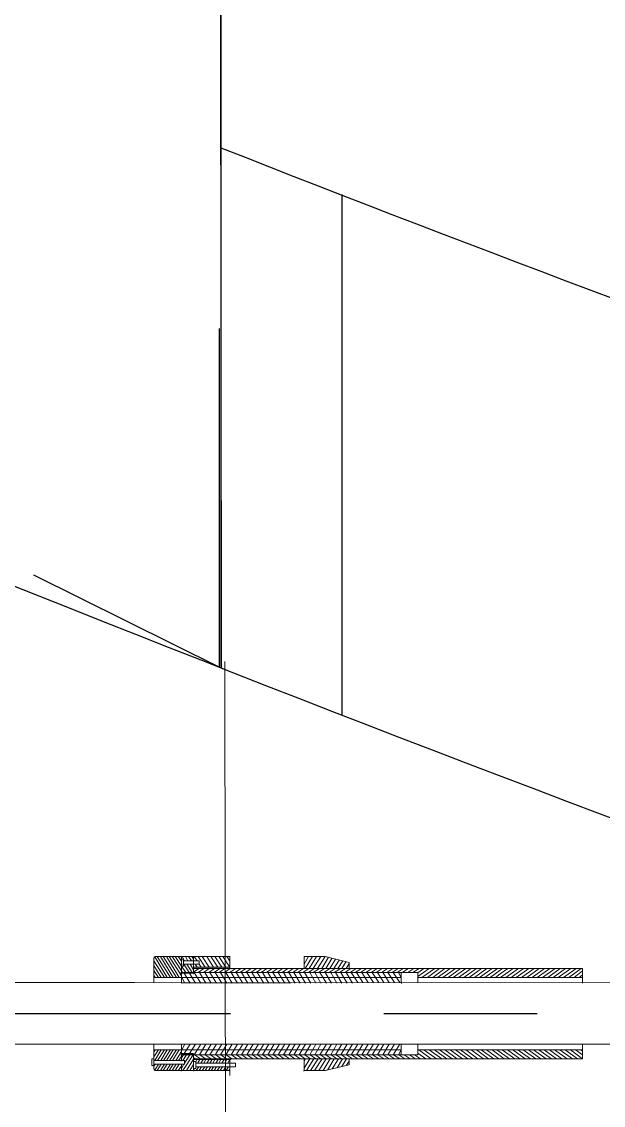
# Model space of a CAD drawing. Header units: inches. Extents: x 11 to 128, y 20 to 108.
# Drawn here: x 22.813 to 23.88, y 82.035 to 84.025 of the extents above; entities that cross this region are included whole.
import ezdxf

# ---------------------------------------------------------------- set-up
doc = ezdxf.new("R2010")
doc.units = ezdxf.units.IN
doc.header["$MEASUREMENT"] = 0
doc.linetypes.add('CENTER', pattern=[2, 1.25, -0.25, 0.25, -0.25])
doc.linetypes.add('DASHEDX2', pattern=[1.5, 1, -0.5])
for name, color, linetype in [('1', 255, 'Continuous'), ('bulkhead', 1, 'Continuous'), ('Floor', 3, 'Continuous'), ('PDF10_Geometry', 7, 'Continuous'), ('PDF10_Solid Fills', 7, 'Continuous'), ('wl 2', 3, 'Continuous')]:
    doc.layers.add(name, color=color, linetype=linetype)

# ---------------------------------------------------------------- blocks, each defined once
blk = doc.blocks.new('hhh')
at = {"linetype": 'CENTER'}
blk.add_line((217.3026, -17.1344), (224.1107, -17.1344), dxfattribs=at)
at = {"layer": 'PDF10_Geometry', "lineweight": 5}
for points in [[(218.4276, -17.0443), (218.4276, -17.0752), (218.4723, -17.0752), (218.4723, -17.041), (218.4296, -17.041), (218.4296, -17.0416), (218.4289, -17.0416), (218.4282, -17.0416), (218.4282, -17.0423), (218.4282, -17.0429), (218.4282, -17.0436), (218.4276, -17.0436)], [(218.4723, -17.041), (218.4723, -17.0456), (218.4756, -17.0456), (218.4756, -17.0482), (218.4921, -17.0482), (218.4921, -17.041)], [(218.4921, -17.041), (218.4921, -17.0482), (218.5013, -17.0482), (218.5013, -17.0535), (218.4921, -17.0535), (218.4921, -17.0587), (218.5513, -17.0587), (218.5513, -17.041)], [(218.4723, -17.0568), (218.4723, -17.0673), (218.4921, -17.0673), (218.4921, -17.0535), (218.4756, -17.0535), (218.4756, -17.0568)], [(218.4921, -17.0587), (218.4921, -17.0607), (218.5513, -17.0607), (218.5513, -17.0587)], [(218.4723, -17.0844), (218.831, -17.0837), (218.831, -17.0673), (218.4921, -17.0673), (218.4921, -17.0686), (218.4723, -17.0686)], [(218.4723, -17.2167), (218.4723, -17.2272), (218.4921, -17.2272), (218.4921, -17.2015), (218.4723, -17.2015), (218.4723, -17.2107), (218.4776, -17.2107), (218.4776, -17.2167)], [(218.4921, -17.2081), (218.4921, -17.2094), (218.5513, -17.2094), (218.5513, -17.2081)], [(218.6724, -17.2081), (218.6724, -17.2272), (218.7066, -17.2272), (218.7461, -17.218), (218.7461, -17.2081)]]:
    blk.add_lwpolyline(points, close=True, dxfattribs=at)
at = {"layer": 'PDF10_Geometry', "lineweight": 0}
for points in [[(218.4282, -17.0443), (218.4276, -17.0443), (218.4282, -17.0443)], [(218.4282, -17.0443), (218.4276, -17.0443), (218.4282, -17.0443)], [(218.4302, -17.041), (218.4296, -17.041), (218.4302, -17.041)], [(218.4723, -17.041), (218.4717, -17.041), (218.4723, -17.041)], [(218.4723, -17.0416), (218.4717, -17.0416), (218.4723, -17.0416)], [(218.4723, -17.0456), (218.4717, -17.0456), (218.4723, -17.0456)], [(218.4723, -17.0456), (218.4717, -17.0456), (218.4723, -17.0456)], [(218.4756, -17.0456), (218.475, -17.0456), (218.4756, -17.0456)], [(218.4756, -17.0456), (218.475, -17.0456), (218.4756, -17.0456)], [(218.4756, -17.0482), (218.475, -17.0482), (218.4756, -17.0482)], [(218.4756, -17.0482), (218.475, -17.0482), (218.4756, -17.0482)], [(218.4927, -17.041), (218.4921, -17.041), (218.4927, -17.041)], [(218.4927, -17.0416), (218.4921, -17.0416), (218.4927, -17.0416)], [(218.4927, -17.0482), (218.4921, -17.0482), (218.4927, -17.0482)], [(218.4927, -17.0482), (218.4921, -17.0482), (218.4927, -17.0482)], [(218.4927, -17.0482), (218.4921, -17.0482), (218.4927, -17.0482)], [(218.4927, -17.0482), (218.4921, -17.0482), (218.4927, -17.0482)], [(218.5013, -17.0482), (218.5006, -17.0482), (218.5013, -17.0482)], [(218.5519, -17.041), (218.5513, -17.041), (218.5519, -17.041)], [(218.5519, -17.0416), (218.5513, -17.0416), (218.5519, -17.0416)], [(218.4756, -17.0535), (218.475, -17.0535), (218.4756, -17.0535)], [(218.4756, -17.0541), (218.475, -17.0541), (218.4756, -17.0541)], [(218.4756, -17.0568), (218.475, -17.0568), (218.4756, -17.0568)], [(218.4756, -17.0568), (218.475, -17.0568), (218.4756, -17.0568)], [(218.4927, -17.0535), (218.4921, -17.0535), (218.4927, -17.0535)], [(218.4927, -17.0535), (218.4921, -17.0535), (218.4927, -17.0535)], [(218.4927, -17.0541), (218.4921, -17.0541), (218.4927, -17.0541)], [(218.4927, -17.0541), (218.4921, -17.0541), (218.4927, -17.0541)], [(218.4927, -17.0587), (218.4921, -17.0587), (218.4927, -17.0587)], [(218.4927, -17.0594), (218.4921, -17.0594), (218.4927, -17.0594)], [(218.4927, -17.0607), (218.4921, -17.0607), (218.4927, -17.0607)], [(218.4927, -17.0607), (218.4921, -17.0607), (218.4927, -17.0607)], [(218.5013, -17.0541), (218.5006, -17.0541), (218.5013, -17.0541)], [(218.5519, -17.0587), (218.5513, -17.0587), (218.5519, -17.0587)], [(218.5519, -17.0587), (218.5513, -17.0587), (218.5519, -17.0587)], [(218.5519, -17.0594), (218.5513, -17.0594), (218.5519, -17.0594)], [(218.5519, -17.0594), (218.5513, -17.0594), (218.5519, -17.0594)], [(218.5519, -17.0607), (218.5513, -17.0607), (218.5519, -17.0607)], [(218.5519, -17.0607), (218.5513, -17.0607), (218.5519, -17.0607)], [(218.4282, -17.0752), (218.4276, -17.0752), (218.4282, -17.0752)], [(218.4282, -17.0752), (218.4276, -17.0752), (218.4282, -17.0752)], [(218.4723, -17.0673), (218.4717, -17.0673), (218.4723, -17.0673)], [(218.4723, -17.0679), (218.4717, -17.0679), (218.4723, -17.0679)], [(218.4723, -17.0686), (218.4717, -17.0686), (218.4723, -17.0686)], [(218.4723, -17.0693), (218.4717, -17.0693), (218.4723, -17.0693)], [(218.4723, -17.0752), (218.4717, -17.0752), (218.4723, -17.0752)], [(218.4723, -17.0752), (218.4717, -17.0752), (218.4723, -17.0752)], [(218.4927, -17.0673), (218.4921, -17.0673), (218.4927, -17.0673)], [(218.4927, -17.0673), (218.4921, -17.0673), (218.4927, -17.0673)], [(218.4927, -17.0673), (218.4921, -17.0673), (218.4927, -17.0673)], [(218.4927, -17.0679), (218.4921, -17.0679), (218.4927, -17.0679)], [(218.4927, -17.0686), (218.4921, -17.0686), (218.4927, -17.0686)], [(218.4927, -17.0693), (218.4921, -17.0693), (218.4927, -17.0693)], [(218.8316, -17.0673), (218.831, -17.0673), (218.8316, -17.0673)], [(218.8316, -17.0673), (218.831, -17.0673), (218.8316, -17.0673)], [(218.8316, -17.0837), (218.831, -17.0837), (218.8316, -17.0837)], [(218.8316, -17.0844), (218.831, -17.0844), (218.8316, -17.0844)], [(218.4723, -17.2015), (218.4717, -17.2015), (218.4723, -17.2015)], [(218.4723, -17.2015), (218.4717, -17.2015), (218.4723, -17.2015)], [(218.4927, -17.2015), (218.4921, -17.2015), (218.4927, -17.2015)], [(218.4927, -17.2015), (218.4921, -17.2015), (218.4927, -17.2015)], [(218.4723, -17.2107), (218.4717, -17.2107), (218.4723, -17.2107)], [(218.4723, -17.2114), (218.4717, -17.2114), (218.4723, -17.2114)], [(218.4776, -17.2107), (218.4776, -17.2107), (218.4776, -17.2107)], [(218.4776, -17.2107), (218.4776, -17.2107), (218.4776, -17.2107)], [(218.4782, -17.2107), (218.4776, -17.2107), (218.4782, -17.2107)], [(218.4776, -17.2114), (218.4776, -17.2114), (218.4776, -17.2114)], [(218.4776, -17.2114), (218.4776, -17.2114), (218.4776, -17.2114)], [(218.4776, -17.2167), (218.4776, -17.2167), (218.4776, -17.2167)], [(218.4776, -17.2167), (218.4776, -17.2167), (218.4776, -17.2167)], [(218.4782, -17.2167), (218.4776, -17.2167), (218.4782, -17.2167)], [(218.4776, -17.2173), (218.4776, -17.2173), (218.4776, -17.2173)], [(218.4776, -17.2173), (218.4776, -17.2173), (218.4776, -17.2173)], [(218.4927, -17.2094), (218.4921, -17.2094), (218.4927, -17.2094)], [(218.4927, -17.2101), (218.4921, -17.2101), (218.4927, -17.2101)], [(218.5519, -17.2081), (218.5513, -17.2081), (218.5519, -17.2081)], [(218.5519, -17.2081), (218.5513, -17.2081), (218.5519, -17.2081)], [(218.5519, -17.2094), (218.5513, -17.2094), (218.5519, -17.2094)], [(218.5519, -17.2101), (218.5513, -17.2101), (218.5519, -17.2101)], [(218.7461, -17.2081), (218.7454, -17.2081), (218.7461, -17.2081)], [(218.7461, -17.2081), (218.7454, -17.2081), (218.7461, -17.2081)], [(218.7461, -17.218), (218.7454, -17.218), (218.7461, -17.218)], [(218.7461, -17.218), (218.7454, -17.218), (218.7461, -17.218)], [(218.4723, -17.2272), (218.4717, -17.2272), (218.4723, -17.2272)], [(218.4723, -17.2279), (218.4717, -17.2279), (218.4723, -17.2279)], [(218.4927, -17.2272), (218.4921, -17.2272), (218.4927, -17.2272)], [(218.4927, -17.2279), (218.4921, -17.2279), (218.4927, -17.2279)], [(218.6724, -17.2279), (218.6717, -17.2279), (218.6724, -17.2279)], [(218.7072, -17.2272), (218.7066, -17.2272), (218.7072, -17.2272)]]:
    blk.add_lwpolyline(points, dxfattribs=at)
at = {"layer": 'PDF10_Geometry', "lineweight": 9}
for points in [[(218.4276, -17.0837), (218.4276, -17.0443)], [(218.4447, -17.0752), (218.4276, -17.0482)], [(218.4493, -17.0752), (218.4289, -17.0416)], [(218.4296, -17.041), (218.5513, -17.041), (218.5513, -17.0607)], [(218.4546, -17.0752), (218.4328, -17.041)], [(218.4592, -17.0752), (218.4381, -17.041)], [(218.4644, -17.0752), (218.4427, -17.041)], [(218.469, -17.0752), (218.448, -17.041)], [(218.4723, -17.0726), (218.4526, -17.041)], [(218.4723, -17.0647), (218.4572, -17.041)], [(218.4723, -17.0568), (218.4625, -17.041)], [(218.4723, -17.0489), (218.4671, -17.041)], [(218.4723, -17.0686), (218.4921, -17.0686), (218.4921, -17.041)], [(218.4723, -17.0837), (218.4723, -17.041)], [(218.4756, -17.0568), (218.4756, -17.0508), (218.4756, -17.0456), (218.4723, -17.0456)], [(218.4776, -17.0482), (218.4736, -17.041)], [(218.5013, -17.0482), (218.4756, -17.0482), (218.5013, -17.0482)], [(218.4829, -17.0482), (218.4789, -17.041)], [(218.4888, -17.0482), (218.4842, -17.041)], [(218.4921, -17.0456), (218.4894, -17.041)], [(218.498, -17.0482), (218.4934, -17.041)], [(218.5112, -17.0587), (218.5, -17.041)], [(218.5177, -17.0587), (218.5065, -17.041)], [(218.525, -17.0587), (218.5138, -17.041)], [(218.5316, -17.0587), (218.5204, -17.041)], [(218.5381, -17.0587), (218.5269, -17.041)], [(218.5447, -17.0587), (218.5335, -17.041)], [(218.5513, -17.0587), (218.5401, -17.041)], [(218.5513, -17.0489), (218.5467, -17.041)], [(218.6724, -17.0607), (218.6724, -17.041), (218.7066, -17.041), (218.7461, -17.0508), (218.7461, -17.0607)], [(218.6724, -17.0423), (218.673, -17.041)], [(218.6724, -17.0535), (218.6796, -17.041)], [(218.6743, -17.0607), (218.6862, -17.041)], [(218.6809, -17.0607), (218.6928, -17.041)], [(218.6875, -17.0607), (218.7, -17.041)], [(218.6941, -17.0607), (218.7066, -17.041)], [(218.7013, -17.0607), (218.7125, -17.0423)], [(218.7046, -17.0673), (218.7145, -17.0607), (218.7237, -17.0456)], [(218.7079, -17.0607), (218.7178, -17.0443)], [(218.7211, -17.0607), (218.7296, -17.0469)], [(218.7276, -17.0607), (218.7355, -17.0482)], [(218.4394, -17.0752), (218.4276, -17.0561)], [(218.4348, -17.0752), (218.4276, -17.064)], [(218.4723, -17.0495), (218.4723, -17.0587)], [(218.4796, -17.0673), (218.4723, -17.0568), (218.4723, -17.0508)], [(218.4743, -17.0673), (218.4723, -17.064)], [(218.4756, -17.0535), (218.5013, -17.0535), (218.5046, -17.0587)], [(218.4848, -17.0673), (218.4763, -17.0535)], [(218.4901, -17.0673), (218.4815, -17.0535)], [(218.4921, -17.0627), (218.4868, -17.0535)], [(218.4921, -17.0541), (218.4921, -17.0535)], [(219.1264, -17.0844), (219.1264, -17.0607), (218.4921, -17.0607), (218.4921, -17.0574)], [(218.4921, -17.0666), (218.5006, -17.0607)], [(218.4921, -17.0607), (218.4921, -17.0673), (218.8579, -17.0673)], [(218.498, -17.0587), (218.4947, -17.0535)], [(218.5, -17.0673), (218.5092, -17.0607)], [(218.5085, -17.0673), (218.5177, -17.0607)], [(218.5171, -17.0673), (218.5263, -17.0607)], [(218.5256, -17.0673), (218.5348, -17.0607)], [(218.5342, -17.0673), (218.5434, -17.0607)], [(218.5427, -17.0673), (218.5519, -17.0607)], [(218.5513, -17.0673), (218.5605, -17.0607)], [(218.5598, -17.0673), (218.5691, -17.0607)], [(218.5684, -17.0673), (218.5776, -17.0607)], [(218.577, -17.0673), (218.5862, -17.0607)], [(218.5855, -17.0673), (218.5947, -17.0607)], [(218.5941, -17.0673), (218.6033, -17.0607)], [(218.6026, -17.0673), (218.6118, -17.0607)], [(218.6112, -17.0673), (218.6204, -17.0607)], [(218.6197, -17.0673), (218.6289, -17.0607)], [(218.6283, -17.0673), (218.6375, -17.0607)], [(218.6368, -17.0673), (218.646, -17.0607)], [(218.6454, -17.0673), (218.6546, -17.0607)], [(218.6539, -17.0673), (218.6632, -17.0607)], [(218.6618, -17.0673), (218.6717, -17.0607)], [(218.6704, -17.0673), (218.6803, -17.0607)], [(218.6796, -17.0673), (218.6888, -17.0607)], [(218.6875, -17.0673), (218.6974, -17.0607)], [(218.6961, -17.0673), (218.7059, -17.0607)], [(218.7132, -17.0673), (218.723, -17.0607)], [(218.7217, -17.0673), (218.7316, -17.0607)], [(218.7303, -17.0673), (218.7401, -17.0607)], [(218.7342, -17.0607), (218.7408, -17.0495)], [(218.7388, -17.0673), (218.7487, -17.0607)], [(218.7408, -17.0607), (218.7461, -17.0528)], [(218.7474, -17.0673), (218.7573, -17.0607)], [(218.7559, -17.0673), (218.7658, -17.0607)], [(218.7645, -17.0673), (218.7744, -17.0607)], [(218.773, -17.0673), (218.7829, -17.0607)], [(218.7816, -17.0673), (218.7915, -17.0607)], [(218.7902, -17.0673), (218.8, -17.0607)], [(218.7987, -17.0673), (218.8086, -17.0607)], [(218.8073, -17.0673), (218.8171, -17.0607)], [(218.8158, -17.0673), (218.8257, -17.0607)], [(218.8244, -17.0673), (218.8342, -17.0607)], [(218.8329, -17.0673), (218.8421, -17.0607)], [(218.8415, -17.0673), (218.8514, -17.0607)], [(218.85, -17.0673), (218.8599, -17.0607)], [(218.8579, -17.0679), (218.8678, -17.0607)], [(218.8579, -17.0739), (218.8764, -17.0607)], [(218.8645, -17.0752), (218.8856, -17.0607)], [(218.8737, -17.0752), (218.8935, -17.0607)], [(218.8823, -17.0752), (218.902, -17.0607)], [(218.8902, -17.0752), (218.9106, -17.0607)], [(218.8987, -17.0752), (218.9191, -17.0607)], [(218.9073, -17.0752), (218.9277, -17.0607)], [(218.9158, -17.0752), (218.9362, -17.0607)], [(218.9244, -17.0752), (218.9448, -17.0607)], [(218.933, -17.0752), (218.9534, -17.0607)], [(218.9415, -17.0752), (218.9619, -17.0607)], [(218.9501, -17.0752), (218.9705, -17.0607)], [(218.9586, -17.0752), (218.979, -17.0607)], [(218.9672, -17.0752), (218.9876, -17.0607)], [(218.9757, -17.0752), (218.9922, -17.0633), (218.9961, -17.0607)], [(218.9843, -17.0752), (218.9922, -17.0693), (219.0047, -17.0607)], [(218.9928, -17.0752), (219.0132, -17.0607)], [(219.0014, -17.0752), (219.0218, -17.0607)], [(219.0099, -17.0752), (219.0303, -17.0607)], [(219.0185, -17.0752), (219.0389, -17.0607)], [(219.0271, -17.0752), (219.0475, -17.0607)], [(219.0356, -17.0752), (219.056, -17.0607)], [(219.0442, -17.0752), (219.0646, -17.0607)], [(219.0527, -17.0752), (219.0731, -17.0607)], [(219.0613, -17.0752), (219.0817, -17.0607)], [(219.0698, -17.0752), (219.0902, -17.0607)], [(219.0784, -17.0752), (219.0988, -17.0607)], [(219.0869, -17.0752), (219.1073, -17.0607)], [(219.0955, -17.0752), (219.1159, -17.0607)], [(219.104, -17.0752), (219.1244, -17.0607)], [(219.1126, -17.0752), (219.1264, -17.0647)], [(217.3026, -17.0837), (217.1302, -17.0943), (217.3026, -17.0837), (218.3961, -17.0838)], [(218.3961, -17.0838), (220.4699, -17.0846)], [(218.831, -17.0837), (218.831, -17.0673), (218.831, -17.0752), (218.4723, -17.0752), (218.4276, -17.0752)], [(218.4302, -17.0752), (218.4276, -17.0719)], [(218.4723, -17.0673), (218.4921, -17.0673)], [(218.4782, -17.0844), (218.4723, -17.0745)], [(218.4868, -17.0844), (218.4769, -17.0686)], [(218.4954, -17.0844), (218.4855, -17.0686)], [(218.5039, -17.0844), (218.4934, -17.0673)], [(218.5125, -17.0844), (218.5019, -17.0673)], [(218.521, -17.0844), (218.5105, -17.0673)], [(218.5296, -17.0844), (218.519, -17.0673)], [(218.5381, -17.0844), (218.5276, -17.0673)], [(218.5467, -17.0844), (218.5362, -17.0673)], [(218.5552, -17.0844), (218.5447, -17.0673)], [(218.5638, -17.0844), (218.5533, -17.0673)], [(218.5723, -17.0844), (218.5618, -17.0673)], [(218.5809, -17.0844), (218.5704, -17.0673)], [(218.5895, -17.0844), (218.5789, -17.0673)], [(218.598, -17.0844), (218.5875, -17.0673)], [(218.6066, -17.0844), (218.596, -17.0673)], [(218.6151, -17.0844), (218.6046, -17.0673)], [(218.6237, -17.0844), (218.6131, -17.0673)], [(218.6322, -17.0844), (218.6217, -17.0673)], [(218.6408, -17.0844), (218.6303, -17.0673)], [(218.6493, -17.0844), (218.6388, -17.0673)], [(218.6579, -17.0844), (218.6474, -17.0673)], [(218.6658, -17.0844), (218.6559, -17.0673)], [(218.675, -17.0844), (218.6645, -17.0673)], [(218.6836, -17.0844), (218.673, -17.0673)], [(218.6915, -17.0844), (218.6816, -17.0673)], [(218.7, -17.0844), (218.6901, -17.0673)], [(218.7092, -17.0844), (218.698, -17.0673)], [(218.7171, -17.0844), (218.7066, -17.0673)], [(218.7257, -17.0844), (218.7158, -17.0673)], [(218.7342, -17.0844), (218.7237, -17.0673)], [(218.7428, -17.0844), (218.7323, -17.0673)], [(218.7513, -17.0844), (218.7408, -17.0673)], [(218.7599, -17.0837), (218.7494, -17.0673)], [(218.7684, -17.0837), (218.7579, -17.0673)], [(218.777, -17.0837), (218.7665, -17.0673)], [(218.7856, -17.0837), (218.775, -17.0673)], [(218.7941, -17.0837), (218.7836, -17.0673)], [(218.8027, -17.0837), (218.7921, -17.0673)], [(218.8112, -17.0837), (218.8007, -17.0673)], [(218.8198, -17.0837), (218.8092, -17.0673)], [(218.8283, -17.0837), (218.8178, -17.0673)], [(218.831, -17.0752), (218.8264, -17.0673)], [(218.8579, -17.0837), (218.8579, -17.0673), (218.8579, -17.0752), (219.1264, -17.0752)], [(219.1212, -17.0752), (219.1264, -17.0712)], [(217.1302, -17.1667), (217.1302, -17.1739), (217.3026, -17.1844), (220.4699, -17.1842)], [(218.4276, -17.1844), (218.4276, -17.2246), (218.4282, -17.2246), (218.4282, -17.2252), (218.4282, -17.2259), (218.4282, -17.2265), (218.4289, -17.2265), (218.4289, -17.2272), (218.4296, -17.2272), (218.5513, -17.2272)], [(218.4723, -17.2114), (218.4723, -17.1844)], [(218.8579, -17.1844), (218.8579, -17.2015), (218.4921, -17.2015), (218.4723, -17.2015)], [(218.4782, -17.1844), (218.4723, -17.1943)], [(218.4868, -17.1844), (218.4769, -17.1996)], [(218.4954, -17.1844), (218.4855, -17.1996)], [(218.4921, -17.2015), (218.4921, -17.2081), (219.1264, -17.2081), (219.1264, -17.1844)], [(218.5039, -17.1844), (218.4934, -17.2015)], [(218.5125, -17.1844), (218.5019, -17.2015)], [(218.521, -17.1844), (218.5105, -17.2015)], [(218.5296, -17.1844), (218.519, -17.2015)], [(218.5381, -17.1844), (218.5276, -17.2015)], [(218.5467, -17.1844), (218.5362, -17.2015)], [(218.5552, -17.1844), (218.5447, -17.2015)], [(218.5638, -17.1844), (218.5533, -17.2015)], [(218.5723, -17.1844), (218.5618, -17.2015)], [(218.5809, -17.1844), (218.5704, -17.2015)], [(218.5895, -17.1844), (218.5789, -17.2015)], [(218.598, -17.1844), (218.5875, -17.2015)], [(218.6066, -17.1844), (218.596, -17.2015)], [(218.6151, -17.1844), (218.6046, -17.2015)], [(218.6237, -17.1844), (218.6131, -17.2015)], [(218.6322, -17.1844), (218.6217, -17.2015)], [(218.6408, -17.1844), (218.6303, -17.2015)], [(218.6493, -17.1844), (218.6388, -17.2015)], [(218.6579, -17.1844), (218.6474, -17.2015)], [(218.6658, -17.1844), (218.6559, -17.2015)], [(218.675, -17.1844), (218.6645, -17.2015)], [(218.6836, -17.1844), (218.673, -17.2015)], [(218.6915, -17.1844), (218.6816, -17.2015)], [(218.7, -17.1844), (218.6901, -17.2015)], [(218.7092, -17.1844), (218.698, -17.2015)], [(218.7171, -17.1844), (218.7066, -17.2015)], [(218.7257, -17.1844), (218.7158, -17.2015)], [(218.7342, -17.1844), (218.7237, -17.2015)], [(218.7428, -17.1844), (218.7323, -17.2015)], [(218.7513, -17.1844), (218.7408, -17.2015)], [(218.7599, -17.1844), (218.7494, -17.2015)], [(218.7684, -17.1844), (218.7579, -17.2015)], [(218.777, -17.1844), (218.7665, -17.2015)], [(218.7856, -17.1844), (218.775, -17.2015)], [(218.7941, -17.1844), (218.7836, -17.2015)], [(218.8027, -17.1844), (218.7921, -17.2015)], [(218.8112, -17.1844), (218.8007, -17.2015)], [(218.8198, -17.1844), (218.8092, -17.2015)], [(218.8283, -17.1844), (218.8178, -17.2015)], [(218.831, -17.1844), (218.831, -17.2015)], [(218.8264, -17.2015), (218.831, -17.1936), (218.4723, -17.1936), (218.4276, -17.1936)], [(218.4348, -17.1936), (218.4276, -17.2048)], [(218.4302, -17.1936), (218.4276, -17.1969)], [(218.4394, -17.1936), (218.4289, -17.2107)], [(218.4447, -17.1936), (218.4335, -17.2107)], [(218.4493, -17.1936), (218.4388, -17.2107)], [(218.4546, -17.1936), (218.4434, -17.2107)], [(218.4592, -17.1936), (218.448, -17.2107)], [(218.4644, -17.1936), (218.4532, -17.2107)], [(218.469, -17.1936), (218.4578, -17.2107)], [(218.4723, -17.1963), (218.4631, -17.2107)], [(218.4723, -17.2042), (218.4677, -17.2107)], [(218.4921, -17.2272), (218.4921, -17.1996), (218.4723, -17.1996)], [(218.4723, -17.2068), (218.4756, -17.2015)], [(218.475, -17.2107), (218.4809, -17.2015)], [(218.475, -17.2272), (218.4914, -17.2015)], [(218.4776, -17.2154), (218.4861, -17.2015)], [(218.4954, -17.2081), (218.4921, -17.2061)], [(218.5033, -17.2081), (218.494, -17.2015)], [(218.5118, -17.2081), (218.5026, -17.2015)], [(218.521, -17.2081), (218.5112, -17.2015)], [(218.5289, -17.2081), (218.5197, -17.2015)], [(218.5375, -17.2081), (218.5283, -17.2015)], [(218.546, -17.2081), (218.5368, -17.2015)], [(218.5546, -17.2081), (218.5454, -17.2015)], [(218.5631, -17.2081), (218.5539, -17.2015)], [(218.5717, -17.2081), (218.5625, -17.2015)], [(218.5802, -17.2081), (218.571, -17.2015)], [(218.5888, -17.2081), (218.5796, -17.2015)], [(218.5974, -17.2081), (218.5881, -17.2015)], [(218.6059, -17.2081), (218.5967, -17.2015)], [(218.6145, -17.2081), (218.6053, -17.2015)], [(218.623, -17.2081), (218.6138, -17.2015)], [(218.6316, -17.2081), (218.6224, -17.2015)], [(218.6401, -17.2081), (218.6309, -17.2015)], [(218.6487, -17.2081), (218.6395, -17.2015)], [(218.6572, -17.2081), (218.648, -17.2015)], [(218.6658, -17.2081), (218.6566, -17.2015)], [(218.6743, -17.2081), (218.6651, -17.2015)], [(218.6829, -17.2081), (218.6737, -17.2015)], [(218.6915, -17.2081), (218.6822, -17.2015)], [(218.7, -17.2081), (218.6908, -17.2015)], [(218.6967, -17.2272), (218.7086, -17.2081), (218.6993, -17.2015)], [(218.7171, -17.2081), (218.7079, -17.2015)], [(218.7257, -17.2081), (218.7165, -17.2015)], [(218.7342, -17.2081), (218.725, -17.2015)], [(218.7428, -17.2081), (218.7336, -17.2015)], [(218.7513, -17.2081), (218.7415, -17.2015)], [(218.7599, -17.2081), (218.75, -17.2015)], [(218.7684, -17.2081), (218.7592, -17.2015)], [(218.777, -17.2081), (218.7671, -17.2015)], [(218.7856, -17.2081), (218.7757, -17.2015)], [(218.7941, -17.2081), (218.7842, -17.2015)], [(218.8027, -17.2081), (218.7928, -17.2015)], [(218.8112, -17.2081), (218.8013, -17.2015)], [(218.8198, -17.2081), (218.8099, -17.2015)], [(218.8283, -17.2081), (218.8185, -17.2015)], [(218.8369, -17.2081), (218.827, -17.2015)], [(218.8454, -17.2081), (218.8356, -17.2015)], [(218.854, -17.2081), (218.8441, -17.2015)], [(218.8625, -17.2081), (218.8527, -17.2015)], [(218.8579, -17.2015), (218.8579, -17.1936), (219.1264, -17.1936)], [(218.8711, -17.2081), (218.8579, -17.1989)], [(218.8797, -17.2081), (218.8593, -17.1936)], [(218.8882, -17.2081), (218.8678, -17.1936)], [(218.8968, -17.2081), (218.8764, -17.1936)], [(218.9053, -17.2081), (218.8849, -17.1936)], [(218.9139, -17.2081), (218.8935, -17.1936)], [(218.9218, -17.2081), (218.902, -17.1936)], [(218.931, -17.2081), (218.9106, -17.1936)], [(218.9395, -17.2081), (218.9191, -17.1936)], [(218.9474, -17.2081), (218.9277, -17.1936)], [(218.956, -17.2081), (218.9362, -17.1936)], [(218.9652, -17.2081), (218.9448, -17.1936)], [(218.9731, -17.2081), (218.9534, -17.1936)], [(218.9816, -17.2081), (218.9612, -17.1936)], [(218.9902, -17.2081), (218.9698, -17.1936)], [(218.9988, -17.2081), (218.979, -17.1936)], [(219.0073, -17.2081), (218.9869, -17.1936)], [(219.0159, -17.2081), (218.9955, -17.1936)], [(219.0244, -17.2081), (219.004, -17.1936)], [(219.033, -17.2081), (219.0126, -17.1936)], [(219.0415, -17.2081), (219.0211, -17.1936)], [(219.0501, -17.2081), (219.0297, -17.1936)], [(219.0586, -17.2081), (219.0382, -17.1936)], [(219.0672, -17.2081), (219.0468, -17.1936)], [(219.0757, -17.2081), (219.0553, -17.1936)], [(219.0843, -17.2081), (219.0639, -17.1936)], [(219.0929, -17.2081), (219.0725, -17.1936)], [(219.1014, -17.2081), (219.081, -17.1936)], [(219.11, -17.2081), (219.0896, -17.1936)], [(219.1185, -17.2081), (219.0981, -17.1936)], [(219.1264, -17.2081), (219.1067, -17.1936)], [(219.1264, -17.2015), (219.1152, -17.1936)], [(219.1264, -17.1956), (219.1238, -17.1936)], [(218.4276, -17.2167), (218.4769, -17.2167), (218.4776, -17.2167), (218.4776, -17.2107), (218.4276, -17.2107), (218.4769, -17.2107)], [(218.4302, -17.2167), (218.4276, -17.22)], [(218.4348, -17.2167), (218.4289, -17.2265)], [(218.4394, -17.2167), (218.4328, -17.2272)], [(218.4447, -17.2167), (218.4381, -17.2272)], [(218.4493, -17.2167), (218.4427, -17.2272)], [(218.4546, -17.2167), (218.448, -17.2272)], [(218.4592, -17.2167), (218.4526, -17.2272)], [(218.4638, -17.2167), (218.4572, -17.2272)], [(218.469, -17.2167), (218.4625, -17.2272)], [(218.4723, -17.22), (218.4671, -17.2272)], [(218.4723, -17.2272), (218.4723, -17.2167)], [(218.4723, -17.2239), (218.4763, -17.2167)], [(218.4809, -17.2272), (218.4921, -17.2088)], [(218.4861, -17.2272), (218.4921, -17.2173)], [(218.4914, -17.2272), (218.4921, -17.2259), (218.494, -17.2239)], [(218.5513, -17.2081), (218.4921, -17.2081), (218.4921, -17.2094), (218.5513, -17.2094), (218.5513, -17.2351)], [(218.4927, -17.2094), (218.4921, -17.2107)], [(218.498, -17.2094), (218.496, -17.2134)], [(218.5605, -17.2213), (218.5605, -17.2154), (218.496, -17.2154), (218.5171, -17.2154)], [(218.496, -17.2213), (218.5164, -17.2213), (218.5598, -17.2213)], [(218.5006, -17.2213), (218.4967, -17.2272)], [(218.5026, -17.2094), (218.4993, -17.2147)], [(218.5052, -17.2213), (218.5013, -17.2272)], [(218.5079, -17.2094), (218.5039, -17.2154)], [(218.5105, -17.2213), (218.5065, -17.2272)], [(218.5125, -17.2094), (218.5092, -17.2154)], [(218.5151, -17.2213), (218.5112, -17.2272)], [(218.5177, -17.2094), (218.5138, -17.2154)], [(218.5204, -17.2213), (218.5164, -17.2272)], [(218.5223, -17.2094), (218.519, -17.2154)], [(218.525, -17.2213), (218.521, -17.2272)], [(218.5269, -17.2094), (218.5237, -17.2154)], [(218.5296, -17.2213), (218.5256, -17.2272)], [(218.5322, -17.2094), (218.5283, -17.2154)], [(218.5348, -17.2213), (218.5309, -17.2272)], [(218.5368, -17.2094), (218.5335, -17.2154)], [(218.5394, -17.2213), (218.5355, -17.2272)], [(218.5421, -17.2094), (218.5381, -17.2154)], [(218.5447, -17.2213), (218.5408, -17.2272)], [(218.5467, -17.2094), (218.5434, -17.2154)], [(218.5493, -17.2213), (218.5454, -17.2272)], [(218.5513, -17.2094), (218.548, -17.2154)], [(218.5513, -17.2252), (218.55, -17.2272)], [(218.6724, -17.2127), (218.675, -17.2081)], [(218.6724, -17.2232), (218.6816, -17.2081)], [(218.6763, -17.2272), (218.6882, -17.2081)], [(218.6829, -17.2272), (218.6954, -17.2081)], [(218.6895, -17.2272), (218.702, -17.2081)], [(218.7033, -17.2272), (218.7151, -17.2081)], [(218.7105, -17.2265), (218.7217, -17.2081)], [(218.7184, -17.2246), (218.7283, -17.2081)], [(218.7263, -17.2226), (218.7349, -17.2081)], [(218.7342, -17.2206), (218.7415, -17.2081)], [(218.7415, -17.2186), (218.7461, -17.2121)]]:
    blk.add_lwpolyline(points, dxfattribs=at)
at = {"layer": 'PDF10_Geometry', "lineweight": 0}
for points in [[(218.4296, -17.0416), (218.4296, -17.0416), (218.4296, -17.0416)], [(218.5013, -17.0476), (218.5013, -17.0476), (218.5013, -17.0476)], [(218.5013, -17.0535), (218.5013, -17.0535), (218.5013, -17.0535)], [(218.6724, -17.2272), (218.6724, -17.2272), (218.6724, -17.2272)], [(218.7066, -17.2279), (218.7066, -17.2279), (218.7066, -17.2279)]]:
    blk.add_lwpolyline(points, close=True, dxfattribs=at)
at = {"layer": 'PDF10_Geometry', "lineweight": 9}
for points in [[(218.4243, -17.214), (218.4243, -17.2081), (218.4276, -17.2081), (218.4276, -17.214), (218.4276, -17.2193), (218.4243, -17.2193)], [(218.496, -17.2127), (218.4921, -17.2127), (218.4921, -17.218), (218.4921, -17.2239), (218.496, -17.2239), (218.496, -17.218)]]:
    blk.add_lwpolyline(points, close=True, dxfattribs=at)
at = {"layer": 'PDF10_Geometry', "lineweight": 0}
blk.add_circle((218.5516, -17.2091), 0.000987, dxfattribs=at)
at = {"layer": 'PDF10_Solid Fills', "transparency": 33554559}
for points in [[(218.4282, -17.0436), (218.4276, -17.0436), (218.4282, -17.0443)], [(218.4276, -17.0436), (218.4282, -17.0443), (218.4276, -17.0443)], [(218.4276, -17.0443), (218.4282, -17.0443), (218.4282, -17.0443)], [(218.4282, -17.0443), (218.4282, -17.0443), (218.4276, -17.0443)], [(218.4282, -17.0443), (218.4276, -17.0443), (218.4282, -17.0449)], [(218.4276, -17.0443), (218.4282, -17.0449), (218.4276, -17.0449)], [(218.4296, -17.041), (218.4302, -17.041), (218.4302, -17.041)], [(218.4302, -17.041), (218.4302, -17.041), (218.4296, -17.041)], [(218.4296, -17.041), (218.4302, -17.041), (218.4302, -17.041)], [(218.4302, -17.041), (218.4296, -17.041), (218.4302, -17.0416)], [(218.4296, -17.041), (218.4302, -17.0416), (218.4296, -17.0416)], [(218.4296, -17.0416), (218.4302, -17.0416), (218.4302, -17.0416)], [(218.4717, -17.041), (218.4723, -17.041), (218.4723, -17.041)], [(218.4723, -17.041), (218.4723, -17.041), (218.4717, -17.041)], [(218.4717, -17.041), (218.4723, -17.041), (218.4723, -17.041)], [(218.4723, -17.041), (218.4717, -17.041), (218.4723, -17.0416)], [(218.4717, -17.041), (218.4723, -17.0416), (218.4717, -17.0416)], [(218.4717, -17.0416), (218.4723, -17.0416), (218.4723, -17.0416)], [(218.4717, -17.0449), (218.4723, -17.0449), (218.4723, -17.0449)], [(218.4723, -17.0449), (218.4723, -17.0449), (218.4717, -17.0449)], [(218.4723, -17.0449), (218.4717, -17.0449), (218.4723, -17.0456)], [(218.4717, -17.0449), (218.4723, -17.0456), (218.4717, -17.0456)], [(218.4717, -17.0456), (218.4723, -17.0456), (218.4723, -17.0456)], [(218.4723, -17.0456), (218.4723, -17.0456), (218.4717, -17.0456)], [(218.475, -17.0449), (218.4756, -17.0449), (218.4756, -17.0449)], [(218.4756, -17.0449), (218.4756, -17.0449), (218.475, -17.0449)], [(218.4756, -17.0449), (218.475, -17.0449), (218.4756, -17.0456)], [(218.475, -17.0449), (218.4756, -17.0456), (218.475, -17.0456)], [(218.475, -17.0456), (218.4756, -17.0456), (218.4756, -17.0456)], [(218.4756, -17.0456), (218.4756, -17.0456), (218.475, -17.0456)], [(218.475, -17.0476), (218.4756, -17.0476), (218.4756, -17.0476)], [(218.4756, -17.0476), (218.4756, -17.0476), (218.475, -17.0476)], [(218.4756, -17.0476), (218.475, -17.0476), (218.4756, -17.0482)], [(218.475, -17.0476), (218.4756, -17.0482), (218.475, -17.0482)], [(218.475, -17.0482), (218.4756, -17.0482), (218.4756, -17.0482)], [(218.4756, -17.0482), (218.4756, -17.0482), (218.475, -17.0482)], [(218.4921, -17.041), (218.4927, -17.041), (218.4927, -17.041)], [(218.4927, -17.041), (218.4927, -17.041), (218.4921, -17.041)], [(218.4921, -17.041), (218.4927, -17.041), (218.4927, -17.041)], [(218.4927, -17.041), (218.4921, -17.041), (218.4927, -17.0416)], [(218.4921, -17.041), (218.4927, -17.0416), (218.4921, -17.0416)], [(218.4921, -17.0416), (218.4927, -17.0416), (218.4927, -17.0416)], [(218.4921, -17.0476), (218.4927, -17.0476), (218.4927, -17.0476)], [(218.4927, -17.0476), (218.4927, -17.0476), (218.4921, -17.0476)], [(218.4927, -17.0476), (218.4921, -17.0476), (218.4927, -17.0482)], [(218.4921, -17.0476), (218.4927, -17.0482), (218.4921, -17.0482)], [(218.4921, -17.0476), (218.4927, -17.0476), (218.4927, -17.0476)], [(218.4927, -17.0476), (218.4927, -17.0476), (218.4921, -17.0476)], [(218.4927, -17.0476), (218.4921, -17.0476), (218.4927, -17.0482)], [(218.4921, -17.0476), (218.4927, -17.0482), (218.4921, -17.0482)], [(218.4921, -17.0482), (218.4927, -17.0482), (218.4927, -17.0482)], [(218.4927, -17.0482), (218.4927, -17.0482), (218.4921, -17.0482)], [(218.4921, -17.0482), (218.4927, -17.0482), (218.4927, -17.0482)], [(218.4927, -17.0482), (218.4927, -17.0482), (218.4921, -17.0482)], [(218.5013, -17.0476), (218.5006, -17.0476), (218.5006, -17.0476)], [(218.5013, -17.0476), (218.5006, -17.0476), (218.5019, -17.0482)], [(218.5006, -17.0476), (218.5019, -17.0482), (218.5006, -17.0482)], [(218.5006, -17.0482), (218.5013, -17.0482), (218.5013, -17.0482)], [(218.5013, -17.0482), (218.5013, -17.0482), (218.5006, -17.0482)], [(218.5013, -17.0482), (218.5006, -17.0482), (218.5019, -17.0482)], [(218.5513, -17.041), (218.5519, -17.041), (218.5519, -17.041)], [(218.5519, -17.041), (218.5519, -17.041), (218.5513, -17.041)], [(218.5513, -17.041), (218.5519, -17.041), (218.5519, -17.041)], [(218.5519, -17.041), (218.5513, -17.041), (218.5519, -17.0416)], [(218.5513, -17.041), (218.5519, -17.0416), (218.5513, -17.0416)], [(218.5513, -17.0416), (218.5519, -17.0416), (218.5519, -17.0416)], [(218.475, -17.0535), (218.4756, -17.0535), (218.4756, -17.0535)], [(218.4756, -17.0535), (218.4756, -17.0535), (218.475, -17.0535)], [(218.475, -17.0535), (218.4756, -17.0535), (218.4756, -17.0535)], [(218.4756, -17.0535), (218.475, -17.0535), (218.4756, -17.0541)], [(218.475, -17.0535), (218.4756, -17.0541), (218.475, -17.0541)], [(218.475, -17.0541), (218.4756, -17.0541), (218.4756, -17.0541)], [(218.475, -17.0561), (218.4756, -17.0561), (218.4756, -17.0561)], [(218.4756, -17.0561), (218.4756, -17.0561), (218.475, -17.0561)], [(218.4756, -17.0561), (218.475, -17.0561), (218.4756, -17.0568)], [(218.475, -17.0561), (218.4756, -17.0568), (218.475, -17.0568)], [(218.475, -17.0568), (218.4756, -17.0568), (218.4756, -17.0568)], [(218.4756, -17.0568), (218.4756, -17.0568), (218.475, -17.0568)], [(218.4921, -17.0535), (218.4927, -17.0535), (218.4927, -17.0535)], [(218.4927, -17.0535), (218.4927, -17.0535), (218.4921, -17.0535)], [(218.4921, -17.0535), (218.4927, -17.0535), (218.4927, -17.0535)], [(218.4927, -17.0535), (218.4921, -17.0535), (218.4927, -17.0541)], [(218.4921, -17.0535), (218.4927, -17.0541), (218.4921, -17.0541)], [(218.4921, -17.0535), (218.4927, -17.0535), (218.4927, -17.0535)], [(218.4927, -17.0535), (218.4927, -17.0535), (218.4921, -17.0535)], [(218.4921, -17.0535), (218.4927, -17.0535), (218.4927, -17.0535)], [(218.4927, -17.0535), (218.4921, -17.0535), (218.4927, -17.0541)], [(218.4921, -17.0535), (218.4927, -17.0541), (218.4921, -17.0541)], [(218.4921, -17.0541), (218.4927, -17.0541), (218.4927, -17.0541)], [(218.4921, -17.0541), (218.4927, -17.0541), (218.4927, -17.0541)], [(218.4921, -17.0587), (218.4927, -17.0587), (218.4927, -17.0587)], [(218.4927, -17.0587), (218.4927, -17.0587), (218.4921, -17.0587)], [(218.4921, -17.0587), (218.4927, -17.0587), (218.4927, -17.0587)], [(218.4927, -17.0587), (218.4921, -17.0587), (218.4927, -17.0594)], [(218.4921, -17.0587), (218.4927, -17.0594), (218.4921, -17.0594)], [(218.5513, -17.0587), (218.4921, -17.0587), (218.5513, -17.0607)], [(218.4921, -17.0587), (218.5513, -17.0607), (218.4921, -17.0607)], [(218.4921, -17.0594), (218.4927, -17.0594), (218.4927, -17.0594)], [(218.4921, -17.0601), (218.4927, -17.0601), (218.4927, -17.0601)], [(218.4927, -17.0601), (218.4927, -17.0601), (218.4921, -17.0601)], [(218.4927, -17.0601), (218.4921, -17.0601), (218.4927, -17.0607)], [(218.4921, -17.0601), (218.4927, -17.0607), (218.4921, -17.0607)], [(218.4921, -17.0607), (218.4927, -17.0607), (218.4927, -17.0607)], [(218.4927, -17.0607), (218.4927, -17.0607), (218.4921, -17.0607)], [(218.5013, -17.0535), (218.5006, -17.0535), (218.5006, -17.0535)], [(218.5019, -17.0535), (218.5019, -17.0535), (218.5006, -17.0535)], [(218.5019, -17.0535), (218.5006, -17.0535), (218.5013, -17.0535)], [(218.5019, -17.0535), (218.5006, -17.0535), (218.5013, -17.0541)], [(218.5006, -17.0535), (218.5013, -17.0541), (218.5006, -17.0541)], [(218.5006, -17.0541), (218.5013, -17.0541), (218.5013, -17.0541)], [(218.5513, -17.0587), (218.5519, -17.0587), (218.5519, -17.0587)], [(218.5519, -17.0587), (218.5519, -17.0587), (218.5513, -17.0587)], [(218.5513, -17.0587), (218.5519, -17.0587), (218.5519, -17.0587)], [(218.5519, -17.0587), (218.5513, -17.0587), (218.5519, -17.0594)], [(218.5513, -17.0587), (218.5519, -17.0594), (218.5513, -17.0594)], [(218.5513, -17.0587), (218.5519, -17.0587), (218.5519, -17.0587)], [(218.5519, -17.0587), (218.5519, -17.0587), (218.5513, -17.0587)], [(218.5513, -17.0587), (218.5519, -17.0587), (218.5519, -17.0587)], [(218.5519, -17.0587), (218.5513, -17.0587), (218.5519, -17.0594)], [(218.5513, -17.0587), (218.5519, -17.0594), (218.5513, -17.0594)], [(218.5513, -17.0594), (218.5519, -17.0594), (218.5519, -17.0594)], [(218.5513, -17.0594), (218.5519, -17.0594), (218.5519, -17.0594)], [(218.5513, -17.0601), (218.5519, -17.0601), (218.5519, -17.0601)], [(218.5519, -17.0601), (218.5519, -17.0601), (218.5513, -17.0601)], [(218.5519, -17.0601), (218.5513, -17.0601), (218.5519, -17.0607)], [(218.5513, -17.0601), (218.5519, -17.0607), (218.5513, -17.0607)], [(218.5513, -17.0607), (218.5519, -17.0607), (218.5519, -17.0607)], [(218.5519, -17.0607), (218.5519, -17.0607), (218.5513, -17.0607)], [(218.4282, -17.0745), (218.4276, -17.0745), (218.4282, -17.0752)], [(218.4276, -17.0745), (218.4282, -17.0752), (218.4276, -17.0752)], [(218.4276, -17.0752), (218.4282, -17.0752), (218.4282, -17.0752)], [(218.4282, -17.0752), (218.4282, -17.0752), (218.4276, -17.0752)], [(218.4282, -17.0752), (218.4276, -17.0752), (218.4282, -17.0758)], [(218.4276, -17.0752), (218.4282, -17.0758), (218.4276, -17.0758)], [(218.4717, -17.0673), (218.4723, -17.0673), (218.4723, -17.0673)], [(218.4723, -17.0673), (218.4723, -17.0673), (218.4717, -17.0673)], [(218.4717, -17.0673), (218.4723, -17.0673), (218.4723, -17.0673)], [(218.4723, -17.0673), (218.4717, -17.0673), (218.4723, -17.0679)], [(218.4717, -17.0673), (218.4723, -17.0679), (218.4717, -17.0679)], [(218.4717, -17.0679), (218.4723, -17.0679), (218.4723, -17.0679)], [(218.4717, -17.0686), (218.4723, -17.0686), (218.4723, -17.0686)], [(218.4723, -17.0686), (218.4723, -17.0686), (218.4717, -17.0686)], [(218.4717, -17.0686), (218.4723, -17.0686), (218.4723, -17.0686)], [(218.4723, -17.0686), (218.4717, -17.0686), (218.4723, -17.0693)], [(218.4717, -17.0686), (218.4723, -17.0693), (218.4717, -17.0693)], [(218.4717, -17.0693), (218.4723, -17.0693), (218.4723, -17.0693)], [(218.4723, -17.0745), (218.4717, -17.0745), (218.4723, -17.0752)], [(218.4717, -17.0745), (218.4723, -17.0752), (218.4717, -17.0752)], [(218.4717, -17.0752), (218.4723, -17.0752), (218.4723, -17.0752)], [(218.4723, -17.0752), (218.4723, -17.0752), (218.4717, -17.0752)], [(218.4723, -17.0752), (218.4717, -17.0752), (218.4723, -17.0758)], [(218.4717, -17.0752), (218.4723, -17.0758), (218.4717, -17.0758)], [(218.4921, -17.0673), (218.4723, -17.0673), (218.4921, -17.0686)], [(218.4723, -17.0673), (218.4921, -17.0686), (218.4723, -17.0686)], [(218.4927, -17.0666), (218.4921, -17.0666), (218.4927, -17.0673)], [(218.4921, -17.0666), (218.4927, -17.0673), (218.4921, -17.0673)], [(218.4921, -17.0673), (218.4927, -17.0673), (218.4927, -17.0673)], [(218.4927, -17.0673), (218.4927, -17.0673), (218.4921, -17.0673)], [(218.4921, -17.0673), (218.4927, -17.0673), (218.4927, -17.0673)], [(218.4927, -17.0673), (218.4921, -17.0673), (218.4927, -17.0679)], [(218.4921, -17.0673), (218.4927, -17.0679), (218.4921, -17.0679)], [(218.4921, -17.0673), (218.4927, -17.0673), (218.4927, -17.0673)], [(218.4927, -17.0673), (218.4927, -17.0673), (218.4921, -17.0673)], [(218.4927, -17.0673), (218.4921, -17.0673), (218.4927, -17.0679)], [(218.4921, -17.0673), (218.4927, -17.0679), (218.4921, -17.0679)], [(218.4921, -17.0679), (218.4927, -17.0679), (218.4927, -17.0679)], [(218.4921, -17.0686), (218.4927, -17.0686), (218.4927, -17.0686)], [(218.4927, -17.0686), (218.4927, -17.0686), (218.4921, -17.0686)], [(218.4921, -17.0686), (218.4927, -17.0686), (218.4927, -17.0686)], [(218.4927, -17.0686), (218.4921, -17.0686), (218.4927, -17.0693)], [(218.4921, -17.0686), (218.4927, -17.0693), (218.4921, -17.0693)], [(218.4921, -17.0693), (218.4927, -17.0693), (218.4927, -17.0693)], [(218.8316, -17.0666), (218.831, -17.0666), (218.8316, -17.0673)], [(218.831, -17.0666), (218.8316, -17.0673), (218.831, -17.0673)], [(218.831, -17.0673), (218.8316, -17.0673), (218.8316, -17.0673)], [(218.8316, -17.0673), (218.8316, -17.0673), (218.831, -17.0673)], [(218.8316, -17.0673), (218.831, -17.0673), (218.8316, -17.0679)], [(218.831, -17.0673), (218.8316, -17.0679), (218.831, -17.0679)], [(218.831, -17.0837), (218.8316, -17.0837), (218.8316, -17.0837)], [(218.8316, -17.0837), (218.8316, -17.0837), (218.831, -17.0837)], [(218.831, -17.0837), (218.8316, -17.0837), (218.8316, -17.0837)], [(218.8316, -17.0837), (218.831, -17.0837), (218.8316, -17.0844)], [(218.831, -17.0837), (218.8316, -17.0844), (218.831, -17.0844)], [(218.831, -17.0844), (218.8316, -17.0844), (218.8316, -17.0844)], [(218.4717, -17.2009), (218.4723, -17.2009), (218.4723, -17.2009)], [(218.4723, -17.2009), (218.4723, -17.2009), (218.4717, -17.2009)], [(218.4723, -17.2009), (218.4717, -17.2009), (218.4723, -17.2015)], [(218.4717, -17.2009), (218.4723, -17.2015), (218.4717, -17.2015)], [(218.4717, -17.2015), (218.4723, -17.2015), (218.4723, -17.2015)], [(218.4723, -17.2015), (218.4723, -17.2015), (218.4717, -17.2015)], [(218.4921, -17.1996), (218.4723, -17.1996), (218.4921, -17.2015)], [(218.4723, -17.1996), (218.4921, -17.2015), (218.4723, -17.2015)], [(218.4921, -17.2009), (218.4927, -17.2009), (218.4927, -17.2009)], [(218.4927, -17.2009), (218.4927, -17.2009), (218.4921, -17.2009)], [(218.4927, -17.2009), (218.4921, -17.2009), (218.4927, -17.2015)], [(218.4921, -17.2009), (218.4927, -17.2015), (218.4921, -17.2015)], [(218.4921, -17.2015), (218.4927, -17.2015), (218.4927, -17.2015)], [(218.4927, -17.2015), (218.4927, -17.2015), (218.4921, -17.2015)], [(218.4717, -17.2107), (218.4723, -17.2107), (218.4723, -17.2107)], [(218.4723, -17.2107), (218.4723, -17.2107), (218.4717, -17.2107)], [(218.4717, -17.2107), (218.4723, -17.2107), (218.4723, -17.2107)], [(218.4723, -17.2107), (218.4717, -17.2107), (218.4723, -17.2114)], [(218.4717, -17.2107), (218.4723, -17.2114), (218.4717, -17.2114)], [(218.4717, -17.2114), (218.4723, -17.2114), (218.4723, -17.2114)], [(218.4776, -17.2107), (218.4782, -17.2107), (218.4769, -17.2107)], [(218.4776, -17.2114), (218.4776, -17.2114), (218.4769, -17.2107)], [(218.4776, -17.2114), (218.4769, -17.2107), (218.4782, -17.2107)], [(218.4776, -17.2167), (218.4782, -17.2167), (218.4769, -17.2167)], [(218.4776, -17.2173), (218.4776, -17.2173), (218.4769, -17.2167)], [(218.4776, -17.2173), (218.4769, -17.2167), (218.4782, -17.2167)], [(218.5513, -17.2081), (218.4921, -17.2081), (218.5513, -17.2094)], [(218.4921, -17.2081), (218.5513, -17.2094), (218.4921, -17.2094)], [(218.4921, -17.2094), (218.4927, -17.2094), (218.4927, -17.2094)], [(218.4927, -17.2094), (218.4927, -17.2094), (218.4921, -17.2094)], [(218.4921, -17.2094), (218.4927, -17.2094), (218.4927, -17.2094)], [(218.4927, -17.2094), (218.4921, -17.2094), (218.4927, -17.2101)], [(218.4921, -17.2094), (218.4927, -17.2101), (218.4921, -17.2101)], [(218.4921, -17.2101), (218.4927, -17.2101), (218.4927, -17.2101)], [(218.5513, -17.2081), (218.5519, -17.2081), (218.5519, -17.2081)], [(218.5519, -17.2081), (218.5519, -17.2081), (218.5513, -17.2081)], [(218.5513, -17.2081), (218.5519, -17.2081), (218.5519, -17.2081)], [(218.5519, -17.2081), (218.5519, -17.2081), (218.5513, -17.2081)], [(218.5519, -17.2081), (218.5513, -17.2081), (218.5519, -17.2088)], [(218.5513, -17.2081), (218.5519, -17.2088), (218.5513, -17.2088)], [(218.5513, -17.2094), (218.5519, -17.2094), (218.5519, -17.2094)], [(218.5519, -17.2094), (218.5519, -17.2094), (218.5513, -17.2094)], [(218.5513, -17.2094), (218.5519, -17.2094), (218.5519, -17.2094)], [(218.5519, -17.2094), (218.5513, -17.2094), (218.5519, -17.2101)], [(218.5513, -17.2094), (218.5519, -17.2101), (218.5513, -17.2101)], [(218.5513, -17.2101), (218.5519, -17.2101), (218.5519, -17.2101)], [(218.7454, -17.2081), (218.7461, -17.2081), (218.7461, -17.2081)], [(218.7461, -17.2081), (218.7461, -17.2081), (218.7454, -17.2081)], [(218.7454, -17.2081), (218.7461, -17.2081), (218.7461, -17.2081)], [(218.7461, -17.2081), (218.7461, -17.2081), (218.7454, -17.2081)], [(218.7461, -17.2081), (218.7454, -17.2081), (218.7461, -17.2088)], [(218.7454, -17.2081), (218.7461, -17.2088), (218.7454, -17.2088)], [(218.7454, -17.2173), (218.7461, -17.2173), (218.7461, -17.2173)], [(218.7461, -17.2173), (218.7461, -17.2173), (218.7454, -17.2173)], [(218.7461, -17.2173), (218.7454, -17.2173), (218.7461, -17.218)], [(218.7454, -17.2173), (218.7461, -17.218), (218.7454, -17.218)], [(218.7454, -17.218), (218.7461, -17.218), (218.7461, -17.218)], [(218.7461, -17.218), (218.7461, -17.218), (218.7454, -17.218)], [(218.4717, -17.2272), (218.4723, -17.2272), (218.4723, -17.2272)], [(218.4723, -17.2272), (218.4723, -17.2272), (218.4717, -17.2272)], [(218.4717, -17.2272), (218.4723, -17.2272), (218.4723, -17.2272)], [(218.4723, -17.2272), (218.4717, -17.2272), (218.4723, -17.2279)], [(218.4717, -17.2272), (218.4723, -17.2279), (218.4717, -17.2279)], [(218.4717, -17.2279), (218.4723, -17.2279), (218.4723, -17.2279)], [(218.4921, -17.2272), (218.4927, -17.2272), (218.4927, -17.2272)], [(218.4927, -17.2272), (218.4927, -17.2272), (218.4921, -17.2272)], [(218.4921, -17.2272), (218.4927, -17.2272), (218.4927, -17.2272)], [(218.4927, -17.2272), (218.4921, -17.2272), (218.4927, -17.2279)], [(218.4921, -17.2272), (218.4927, -17.2279), (218.4921, -17.2279)], [(218.4921, -17.2279), (218.4927, -17.2279), (218.4927, -17.2279)], [(218.6724, -17.2272), (218.6717, -17.2272), (218.6717, -17.2272)], [(218.673, -17.2272), (218.673, -17.2272), (218.6717, -17.2272)], [(218.673, -17.2272), (218.6717, -17.2272), (218.6724, -17.2272)], [(218.673, -17.2272), (218.6717, -17.2272), (218.6724, -17.2279)], [(218.6717, -17.2272), (218.6724, -17.2279), (218.6717, -17.2279)], [(218.6717, -17.2279), (218.6724, -17.2279), (218.6724, -17.2279)], [(218.7066, -17.2272), (218.7072, -17.2272), (218.7072, -17.2272)], [(218.7072, -17.2272), (218.7072, -17.2272), (218.7066, -17.2272)], [(218.7066, -17.2272), (218.7072, -17.2272), (218.7072, -17.2272)], [(218.7072, -17.2272), (218.7066, -17.2272), (218.7072, -17.2279)], [(218.7066, -17.2272), (218.7072, -17.2279), (218.7066, -17.2279)], [(218.7066, -17.2279), (218.7072, -17.2279), (218.7072, -17.2279)]]:
    blk.add_solid(points, dxfattribs=at)

msp = doc.modelspace()

# ---------------------------------------------------------------- linework, layer by layer
msp.add_line((23.1758, 82.8398), (23.1758, 83.4615))
msp.add_line((23.1758, 82.8398), (23.1758, 83.4615))
for points, knots in [([(18.8053, 84.6769), (20.0288, 84.1572), (22, 83.2806), (26.1359, 81.6811), (29.8667, 80.9072), (34.9249, 80.9072), (38.6448, 80.9225), (41.1241, 80.9071)], [0, 0, 0, 0, 3.550687, 7.088547, 10.454406, 13.763203, 20.376363, 20.376363, 20.376363, 20.376363]), ([(18.8053, 84.6769), (20.0288, 84.1572), (22, 83.2806), (26.1359, 81.6811), (29.8667, 80.9072), (34.9249, 80.9072), (38.6448, 80.9225), (41.1241, 80.9071)], [0, 0, 0, 0, 3.550687, 7.088547, 10.454406, 13.763203, 20.376363, 20.376363, 20.376363, 20.376363]), ([(23.1781, 83.7934), (24.1274, 83.4206), (25.9216, 82.7667), (27.6237, 82.3476), (28.3508, 82.2115)], [4.468997, 4.468997, 4.468997, 4.468997, 7.088547, 9.050963, 9.050963, 9.050963, 9.050963])]:
    msp.add_open_spline(points, degree=3, knots=knots)
at = {"layer": '1', "lineweight": 20}
msp.add_lwpolyline([(23.1859, 82.85), (23.188, 81.011), (20.4143, 81.011), (20.3879, 81.011), (20.3615, 80.9846), (20.3615, 80.945), (20.3879, 80.9186), (20.4143, 80.9186)], dxfattribs=at)
at = {"layer": 'bulkhead'}
for p, q in [((23.175, 86.5321), (23.1791, 82.8385)), ((23.175, 86.5321), (23.1791, 82.8385)), ((23.1791, 82.8382), (23.1791, 84.1592))]:
    msp.add_line(p, q, dxfattribs=at)
at = {"layer": 'Floor'}
msp.add_line((23.4008, 82.7517), (23.4008, 83.7079), dxfattribs=at)
at = {"layer": 'wl 2', "linetype": 'DASHEDX2'}
msp.add_line((18.8053, 85.0131), (23.1758, 82.8398), dxfattribs=at)

# ---------------------------------------------------------------- block references
at = {"xscale": 1.125, "yscale": 1.125, "zscale": 1.125}
msp.add_blockref('hhh', (-222.6755, 101.4799), dxfattribs=at)

doc.saveas('drawing.dxf')
